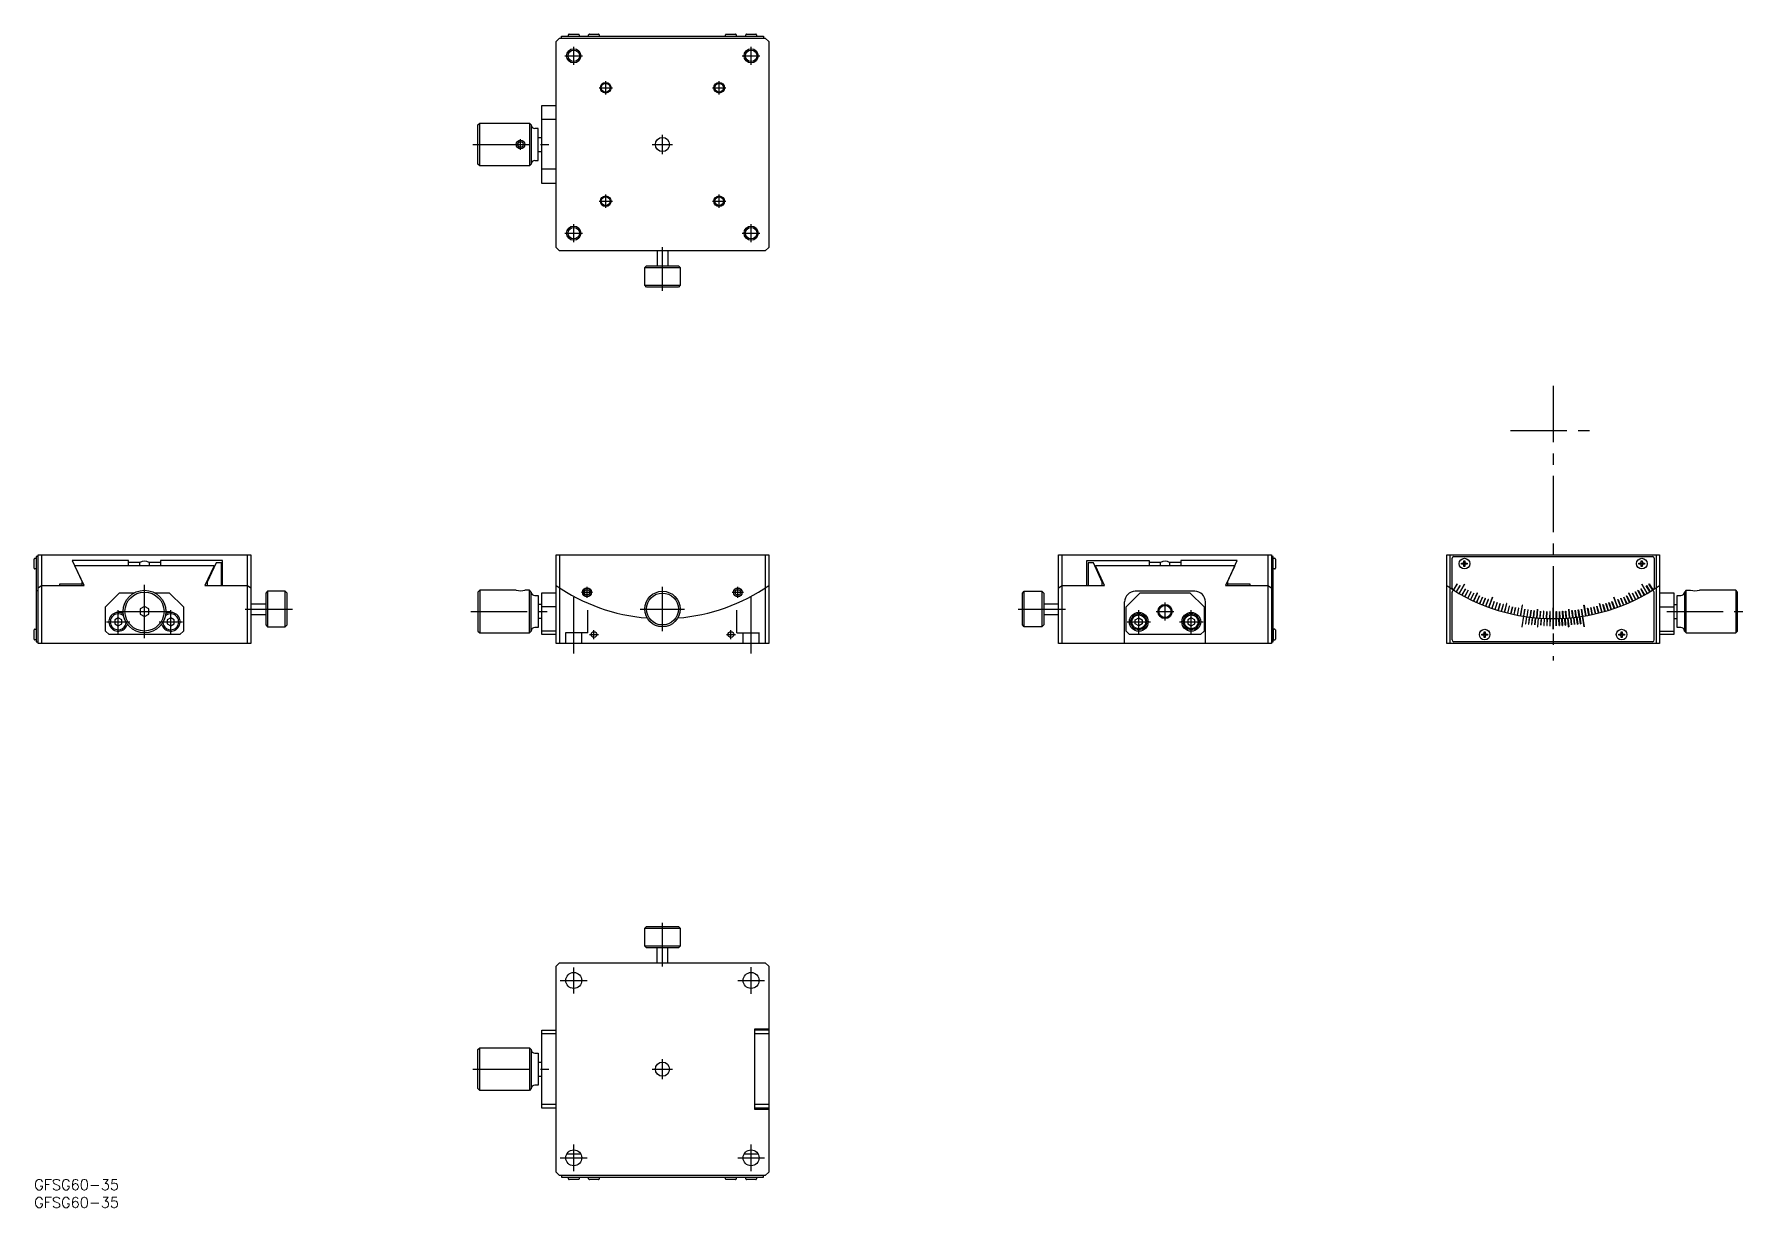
# Model space of a CAD drawing. Extents: x 0 to 482, y -8 to 323.
import ezdxf

# ---------------------------------------------------------------- set-up
doc = ezdxf.new("R2010")
doc.units = 0
doc.header["$LTSCALE"] = 0.5
doc.linetypes.add('CENTER', pattern=[50.8, 31.75, -6.35, 6.35, -6.35])
doc.linetypes.add('DASHED', pattern=[19.05, 12.7, -6.35])
for name, color, linetype in [('MSM_CENTER', 1, 'CENTER'), ('MSM_CONTINUOUS', 7, 'CONTINUOUS'), ('MSM_DASHED', 4, 'DASHED'), ('MSM_NARROW', 5, 'CONTINUOUS'), ('MSM_PART_NUMBER', 7, 'CONTINUOUS')]:
    doc.layers.add(name, color=color, linetype=linetype)
doc.styles.get("Standard").update_dxf_attribs({"font": 'txt.shx', "height": 3, "bigfont": 'bigfont.shx'})

# ---------------------------------------------------------------- blocks, each defined once
blk = doc.blocks.new('*U51')
at = {"layer": 'MSM_PART_NUMBER'}
blk.add_text('GFSG60-35', height=3, dxfattribs=at).set_placement((0, -3))
blk = doc.blocks.new('*U52')
at = {"layer": 'MSM_PART_NUMBER'}
blk.add_text('GFSG60-35', height=3, dxfattribs=at).set_placement((0, -8))

msp = doc.modelspace()

# ---------------------------------------------------------------- linework, layer by layer
at = {"layer": 'MSM_CENTER'}
for p, q in [((152.11, 314.29), (152.11, 319.29)), ((202.11, 314.29), (202.11, 319.29)), ((149.61, 316.79), (154.61, 316.79)), ((199.61, 316.79), (204.61, 316.79)), ((161.11, 305.92), (161.11, 309.67)), ((193.11, 305.92), (193.11, 309.67)), ((159.24, 307.79), (162.99, 307.79)), ((191.24, 307.79), (194.99, 307.79)), ((177.11, 289.07), (177.11, 294.52)), ((123.64, 291.79), (145.09, 291.79)), ((137.11, 290.29), (137.11, 293.29)), ((174.25, 291.79), (179.97, 291.79)), ((159.24, 275.79), (162.99, 275.79)), ((161.11, 273.92), (161.11, 277.67)), ((191.24, 275.79), (194.99, 275.79)), ((193.11, 273.92), (193.11, 277.67)), ((149.61, 266.79), (154.61, 266.79)), ((152.11, 264.29), (152.11, 269.29)), ((199.61, 266.79), (204.61, 266.79)), ((202.11, 264.29), (202.11, 269.29)), ((177.11, 250.57), (177.11, 262.81)), ((428.2, 223.73), (428.2, 146.3)), ((416.2, 211.12), (440.2, 211.12)), ((31.1, 152.62), (31.1, 167.62)), ((152.11, 148.33), (152.11, 166.92)), ((154.29, 165.53), (157.42, 165.53)), ((155.85, 163.97), (155.85, 167.1)), ((177.11, 154.57), (177.11, 167.07)), ((196.81, 165.53), (199.93, 165.53)), ((198.37, 163.97), (198.37, 167.1)), ((202.11, 148.33), (202.11, 166.92)), ((23.6, 160.12), (38.6, 160.12)), ((23.7, 153.91), (23.7, 160.53)), ((38.5, 153.91), (38.5, 160.53)), ((59.44, 160.82), (72.82, 160.82)), ((123.14, 160.12), (144.59, 160.12)), ((170.86, 160.82), (183.36, 160.82)), ((277.4, 160.82), (290.78, 160.82)), ((311.39, 153.91), (311.39, 160.53)), ((316.29, 160.12), (321.29, 160.12)), ((318.79, 157.62), (318.79, 162.62)), ((326.19, 153.91), (326.19, 160.53)), ((460.22, 160.12), (481.67, 160.12)), ((20.39, 157.22), (27.01, 157.22)), ((35.19, 157.22), (41.81, 157.22)), ((157.81, 152.37), (157.81, 154.87)), ((196.41, 152.37), (196.41, 154.87)), ((308.08, 157.22), (314.7, 157.22)), ((322.88, 157.22), (329.5, 157.22)), ((156.56, 153.62), (159.06, 153.62)), ((195.16, 153.62), (197.66, 153.62)), ((177.11, 60.08), (177.11, 72.32)), ((152.11, 52.45), (152.11, 59.75)), ((202.11, 52.31), (202.11, 59.89)), ((148.32, 56.1), (155.9, 56.1)), ((198.32, 56.1), (205.9, 56.1)), ((177.11, 28.24), (177.11, 33.96)), ((123.64, 31.1), (145.09, 31.1)), ((174.25, 31.1), (179.97, 31.1)), ((152.11, 2.31), (152.11, 9.89)), ((202.11, 2.31), (202.11, 9.89)), ((148.32, 6.1), (155.9, 6.1)), ((198.32, 6.1), (205.9, 6.1))]:
    msp.add_line(p, q, dxfattribs=at)
at = {"layer": 'MSM_CONTINUOUS'}
for p, q in [((150.81, 322.89), (153.41, 322.89)), ((156.51, 322.89), (159.11, 322.89)), ((195.11, 322.89), (197.71, 322.89)), ((200.81, 322.89), (203.41, 322.89)), ((147.11, 320.79), (148.11, 321.79)), ((147.11, 262.79), (147.11, 320.79)), ((148.11, 321.79), (206.11, 321.79)), ((148.61, 321.79), (148.61, 322.29)), ((148.61, 322.29), (205.61, 322.29)), ((150.61, 322.3), (150.61, 322.69)), ((153.61, 322.69), (153.61, 322.3)), ((156.31, 322.3), (156.31, 322.69)), ((159.31, 322.69), (159.31, 322.3)), ((194.91, 322.3), (194.91, 322.69)), ((197.91, 322.69), (197.91, 322.3)), ((200.61, 322.3), (200.61, 322.69)), ((203.61, 322.69), (203.61, 322.3)), ((205.61, 322.29), (205.61, 321.79)), ((206.11, 321.79), (207.11, 320.79)), ((207.11, 320.79), (207.11, 262.79)), ((143.11, 280.79), (143.11, 302.79)), ((143.11, 302.79), (147.11, 302.79)), ((147.11, 298.79), (143.11, 298.79)), ((125.11, 297.29), (125.61, 297.79)), ((125.11, 286.29), (125.11, 297.29)), ((125.61, 297.79), (139.61, 297.79)), ((125.61, 285.79), (125.61, 297.79)), ((139.61, 297.79), (140.11, 297.29)), ((139.61, 297.79), (139.61, 285.79)), ((140.11, 297.29), (140.11, 286.29)), ((142.11, 296.29), (141.11, 296.29)), ((142.11, 287.29), (142.11, 296.29)), ((136.25, 291.79), (136.68, 292.54)), ((136.68, 291.04), (136.25, 291.79)), ((136.68, 292.54), (137.54, 292.54)), ((137.54, 291.04), (136.68, 291.04)), ((137.54, 292.54), (137.98, 291.79)), ((137.98, 291.79), (137.54, 291.04)), ((142.11, 293.79), (143.11, 293.79)), ((142.11, 289.79), (143.11, 289.79)), ((125.61, 285.79), (125.11, 286.29)), ((139.61, 285.79), (125.61, 285.79)), ((140.11, 286.29), (139.61, 285.79)), ((141.11, 287.29), (142.11, 287.29)), ((147.11, 284.79), (143.11, 284.79)), ((147.11, 280.79), (143.11, 280.79)), ((148.11, 261.79), (147.11, 262.79)), ((206.11, 261.79), (148.11, 261.79)), ((175.61, 261.79), (175.61, 257.59)), ((178.61, 261.79), (178.61, 257.59)), ((207.11, 262.79), (206.11, 261.79)), ((172.11, 257.09), (172.61, 257.59)), ((172.11, 252.09), (172.11, 257.09)), ((172.11, 257.09), (182.11, 257.09)), ((172.61, 257.59), (181.61, 257.59)), ((181.61, 257.59), (182.11, 257.09)), ((182.11, 257.09), (182.11, 252.09)), ((172.61, 251.59), (172.11, 252.09)), ((172.11, 252.09), (182.11, 252.09)), ((181.61, 251.59), (172.61, 251.59)), ((182.11, 252.09), (181.61, 251.59)), ((0, 172.32), (0, 174.92)), ((0.2, 175.12), (0.59, 175.12)), ((1.1, 175.62), (0.6, 175.62)), ((0.6, 175.62), (0.6, 151.62)), ((1.1, 151.12), (1.1, 176.12)), ((1.1, 176.12), (61.1, 176.12)), ((2.1, 176.12), (2.1, 151.12)), ((26.6, 174.49), (10.75, 174.49)), ((10.75, 174.49), (13.4, 168.72)), ((26.6, 173.12), (26.6, 174.49)), ((29.8, 173.97), (26.6, 173.97)), ((29.8, 173.12), (29.8, 173.97)), ((35.6, 173.97), (32.4, 173.97)), ((32.4, 173.97), (32.4, 173.12)), ((53.1, 174.49), (35.6, 174.49)), ((35.6, 174.49), (35.6, 173.12)), ((51.3, 173.83), (48.8, 168.44)), ((52.8, 173.83), (51.3, 173.83)), ((52.8, 167.43), (52.8, 173.83)), ((53.1, 167.43), (53.1, 174.49)), ((60.1, 151.12), (60.1, 176.12)), ((61.1, 176.12), (61.1, 151.12)), ((147.11, 151.12), (147.11, 176.12)), ((147.11, 176.12), (207.11, 176.12)), ((148.11, 176.12), (148.11, 151.12)), ((206.11, 176.12), (206.11, 151.12)), ((207.11, 176.12), (207.11, 151.12)), ((288.79, 151.12), (288.79, 176.12)), ((288.79, 176.12), (348.79, 176.12)), ((289.79, 151.12), (289.79, 176.12)), ((296.79, 167.43), (296.79, 174.49)), ((296.79, 174.49), (314.29, 174.49)), ((298.59, 173.83), (297.09, 173.83)), ((297.09, 173.83), (297.09, 167.43)), ((301.09, 168.44), (298.59, 173.83)), ((314.29, 174.49), (314.29, 173.12)), ((317.49, 173.97), (314.29, 173.97)), ((317.49, 173.12), (317.49, 173.97)), ((323.29, 173.97), (320.09, 173.97)), ((320.09, 173.97), (320.09, 173.12)), ((339.14, 174.49), (323.29, 174.49)), ((323.29, 174.49), (323.29, 173.12)), ((336.49, 168.72), (339.14, 174.49)), ((347.79, 176.12), (347.79, 151.12)), ((348.79, 176.12), (348.79, 151.12)), ((349.29, 175.62), (348.79, 175.62)), ((348.79, 175.12), (349.29, 175.12)), ((349.29, 151.62), (349.29, 175.62)), ((349.3, 175.12), (349.69, 175.12)), ((349.3, 172.12), (349.3, 175.12)), ((349.89, 174.92), (349.89, 172.32)), ((398.2, 151.12), (398.2, 176.12)), ((398.2, 176.12), (458.2, 176.12)), ((399.2, 151.12), (399.2, 176.12)), ((399.7, 166.71), (399.7, 175.12)), ((400.2, 175.62), (456.2, 175.62)), ((402.4, 173.48), (402.4, 173.76)), ((402.4, 173.76), (402.72, 173.76)), ((402.72, 173.48), (402.4, 173.48)), ((403.06, 174.1), (403.06, 174.43)), ((403.06, 174.43), (403.34, 174.43)), ((403.34, 174.43), (403.34, 174.1)), ((403.68, 173.76), (404, 173.76)), ((404, 173.48), (403.68, 173.48)), ((404, 173.76), (404, 173.48)), ((452.4, 173.48), (452.4, 173.76)), ((452.4, 173.76), (452.72, 173.76)), ((452.72, 173.48), (452.4, 173.48)), ((453.06, 174.1), (453.06, 174.43)), ((453.06, 174.43), (453.34, 174.43)), ((453.34, 174.43), (453.34, 174.1)), ((453.68, 173.76), (454, 173.76)), ((454, 173.48), (453.68, 173.48)), ((454, 173.76), (454, 173.48)), ((456.7, 175.12), (456.7, 166.71)), ((457.2, 176.12), (457.2, 151.12)), ((458.2, 176.12), (458.2, 151.12)), ((0.59, 172.12), (0.2, 172.12)), ((11.55, 172.8), (11.55, 173.12)), ((11.55, 173.12), (50.65, 173.12)), ((14.05, 167.43), (11.55, 172.8)), ((13.4, 168.72), (13.4, 167.43)), ((50.65, 172.8), (48.15, 167.43)), ((50.65, 173.12), (50.65, 172.43)), ((299.24, 172.43), (299.24, 173.12)), ((299.24, 173.12), (338.34, 173.12)), ((301.74, 167.43), (299.24, 172.8)), ((338.34, 172.8), (335.84, 167.43)), ((336.49, 167.43), (336.49, 168.72)), ((338.34, 173.12), (338.34, 172.8)), ((349.69, 172.12), (349.3, 172.12)), ((403.06, 172.82), (403.06, 173.15)), ((403.34, 172.82), (403.06, 172.82)), ((403.34, 173.15), (403.34, 172.82)), ((453.06, 172.82), (453.06, 173.15)), ((453.34, 172.82), (453.06, 172.82)), ((453.34, 173.15), (453.34, 172.82)), ((0.7, 166.19), (0.6, 166.19)), ((0.6, 166.16), (0.7, 166.16)), ((0.6, 166.03), (1.1, 166.03)), ((0.7, 166.16), (0.7, 166.19)), ((1.1, 166.76), (2.1, 167.43)), ((2.1, 167.43), (14.05, 167.43)), ((13.4, 167.79), (7.1, 167.79)), ((7.1, 167.79), (7.1, 167.43)), ((20.1, 161.42), (24.1, 165.42)), ((24.1, 165.42), (28.29, 165.42)), ((33.91, 165.42), (38.1, 165.42)), ((38.1, 165.42), (42.1, 161.42)), ((48.15, 167.43), (60.1, 167.43)), ((48.8, 168.44), (48.8, 167.43)), ((60.1, 167.43), (61.1, 166.76)), ((65.8, 165.82), (65.3, 165.32)), ((65.3, 165.32), (65.3, 156.32)), ((70.8, 165.82), (65.8, 165.82)), ((65.8, 165.82), (65.8, 155.82)), ((71.3, 165.32), (70.8, 165.82)), ((70.8, 155.82), (70.8, 165.82)), ((71.3, 156.32), (71.3, 165.32)), ((125.61, 166.12), (125.11, 165.62)), ((125.11, 165.62), (125.11, 154.62)), ((135.88, 166.12), (125.61, 166.12)), ((125.61, 166.12), (125.61, 154.12)), ((139.61, 166.12), (138.36, 166.12)), ((140.11, 165.62), (139.61, 166.12)), ((139.61, 154.12), (139.61, 166.12)), ((140.11, 154.62), (140.11, 165.62)), ((141.11, 164.62), (142.11, 164.62)), ((142.11, 164.62), (142.11, 155.62)), ((143.11, 153.62), (143.11, 165.42)), ((143.11, 165.42), (147.11, 165.42)), ((154.99, 165.53), (155.42, 166.28)), ((155.42, 164.78), (154.99, 165.53)), ((155.42, 166.28), (156.29, 166.28)), ((156.29, 164.78), (155.42, 164.78)), ((156.29, 166.28), (156.72, 165.53)), ((156.72, 165.53), (156.29, 164.78)), ((197.5, 165.53), (197.94, 166.28)), ((197.94, 164.78), (197.5, 165.53)), ((197.94, 166.28), (198.8, 166.28)), ((198.8, 164.78), (197.94, 164.78)), ((198.8, 166.28), (199.24, 165.53)), ((199.24, 165.53), (198.8, 164.78)), ((278.59, 165.32), (279.09, 165.82)), ((278.59, 156.32), (278.59, 165.32)), ((279.09, 165.82), (284.09, 165.82)), ((279.09, 155.82), (279.09, 165.82)), ((284.09, 165.82), (284.59, 165.32)), ((284.09, 165.82), (284.09, 155.82)), ((284.59, 165.32), (284.59, 156.32)), ((288.79, 166.76), (289.79, 167.43)), ((289.79, 167.43), (301.74, 167.43)), ((301.09, 167.43), (301.09, 168.44)), ((307.79, 161.42), (311.79, 165.42)), ((327.19, 165.82), (310.39, 165.82)), ((311.79, 165.42), (325.79, 165.42)), ((325.79, 165.42), (329.79, 161.42)), ((335.84, 167.43), (347.79, 167.43)), ((342.79, 167.79), (336.49, 167.79)), ((342.79, 167.43), (342.79, 167.79)), ((347.79, 167.43), (348.79, 166.76)), ((348.79, 166.71), (349.29, 166.71)), ((349.29, 166.29), (348.79, 166.29)), ((349.29, 166.03), (348.79, 166.03)), ((349.29, 165.53), (348.79, 165.53)), ((349.19, 166.19), (349.29, 166.19)), ((349.19, 166.19), (349.19, 166.16)), ((349.29, 166.16), (349.19, 166.16)), ((399.7, 152.12), (399.7, 165.53)), ((456.7, 152.12), (456.7, 165.53)), ((458.2, 165.42), (462.2, 165.42)), ((462.2, 165.42), (462.2, 153.62)), ((463.2, 155.62), (463.2, 164.62)), ((463.2, 164.62), (464.2, 164.62)), ((465.7, 166.12), (465.2, 165.62)), ((465.2, 165.62), (465.2, 154.62)), ((465.7, 154.12), (465.7, 166.12)), ((465.7, 166.12), (466.95, 166.12)), ((479.7, 166.12), (469.43, 166.12)), ((480.2, 165.62), (479.7, 166.12)), ((479.7, 166.12), (479.7, 154.12)), ((480.2, 154.62), (480.2, 165.62)), ((20.1, 154.62), (20.1, 161.42)), ((31.1, 161.56), (29.85, 160.84)), ((29.85, 160.84), (29.85, 159.4)), ((29.85, 159.4), (31.1, 158.68)), ((32.35, 160.84), (31.1, 161.56)), ((31.1, 158.68), (32.35, 159.4)), ((32.35, 159.4), (32.35, 160.84)), ((42.1, 161.42), (42.1, 154.62)), ((61.1, 162.32), (65.3, 162.32)), ((61.1, 159.32), (65.3, 159.32)), ((143.11, 162.12), (142.11, 162.12)), ((147.11, 161.42), (143.11, 161.42)), ((284.59, 162.32), (288.79, 162.32)), ((284.59, 159.32), (288.79, 159.32)), ((307.39, 151.12), (307.39, 162.82)), ((307.79, 154.62), (307.79, 161.42)), ((329.79, 161.42), (329.79, 154.62)), ((330.19, 151.12), (330.19, 162.82)), ((458.2, 161.42), (462.2, 161.42)), ((462.2, 162.12), (463.2, 162.12)), ((0, 152.32), (0, 154.92)), ((0.2, 155.12), (0.59, 155.12)), ((21.1, 153.62), (20.1, 154.62)), ((23.7, 158.38), (22.7, 157.8)), ((22.7, 157.8), (22.7, 156.64)), ((22.7, 156.64), (23.7, 156.07)), ((24.7, 157.8), (23.7, 158.38)), ((23.7, 156.07), (24.7, 156.64)), ((24.7, 156.64), (24.7, 157.8)), ((38.5, 158.38), (37.5, 157.8)), ((37.5, 157.8), (37.5, 156.64)), ((37.5, 156.64), (38.5, 156.07)), ((39.5, 157.8), (38.5, 158.38)), ((38.5, 156.07), (39.5, 156.64)), ((39.5, 156.64), (39.5, 157.8)), ((42.1, 154.62), (41.1, 153.62)), ((65.3, 156.32), (65.8, 155.82)), ((65.8, 155.82), (70.8, 155.82)), ((70.8, 155.82), (71.3, 156.32)), ((125.11, 154.62), (125.61, 154.12)), ((139.61, 154.12), (140.11, 154.62)), ((142.11, 155.62), (141.11, 155.62)), ((143.11, 158.12), (142.11, 158.12)), ((147.11, 154.62), (143.11, 154.62)), ((279.09, 155.82), (278.59, 156.32)), ((284.09, 155.82), (279.09, 155.82)), ((284.59, 156.32), (284.09, 155.82)), ((308.79, 153.62), (307.79, 154.62)), ((310.39, 157.8), (311.39, 158.38)), ((310.39, 156.64), (310.39, 157.8)), ((311.39, 156.07), (310.39, 156.64)), ((311.39, 158.38), (312.39, 157.8)), ((312.39, 156.64), (311.39, 156.07)), ((312.39, 157.8), (312.39, 156.64)), ((326.19, 158.38), (325.19, 157.8)), ((325.19, 157.8), (325.19, 156.64)), ((325.19, 156.64), (326.19, 156.07)), ((327.19, 157.8), (326.19, 158.38)), ((326.19, 156.07), (327.19, 156.64)), ((327.19, 156.64), (327.19, 157.8)), ((329.79, 154.62), (328.79, 153.62)), ((349.69, 155.12), (349.3, 155.12)), ((349.3, 155.12), (349.3, 152.12)), ((349.89, 154.92), (349.89, 152.32)), ((408.76, 154.1), (408.76, 154.43)), ((408.76, 154.43), (409.04, 154.43)), ((409.04, 154.43), (409.04, 154.1)), ((447.36, 154.1), (447.36, 154.43)), ((447.36, 154.43), (447.64, 154.43)), ((447.64, 154.43), (447.64, 154.1)), ((458.2, 154.62), (462.2, 154.62)), ((462.2, 158.12), (463.2, 158.12)), ((464.2, 155.62), (463.2, 155.62)), ((465.2, 154.62), (465.7, 154.12)), ((479.7, 154.12), (480.2, 154.62)), ((0.59, 152.12), (0.2, 152.12)), ((0.6, 151.62), (1.1, 151.62)), ((61.1, 151.12), (1.1, 151.12)), ((41.1, 153.62), (21.1, 153.62)), ((125.61, 154.12), (139.61, 154.12)), ((147.11, 153.62), (143.11, 153.62)), ((207.11, 151.12), (147.11, 151.12)), ((348.79, 151.12), (288.79, 151.12)), ((328.79, 153.62), (308.79, 153.62)), ((348.79, 152.12), (349.29, 152.12)), ((348.79, 151.62), (349.29, 151.62)), ((349.3, 152.12), (349.69, 152.12)), ((458.2, 151.12), (398.2, 151.12)), ((456.2, 151.62), (400.2, 151.62)), ((408.1, 153.48), (408.1, 153.76)), ((408.1, 153.76), (408.42, 153.76)), ((408.42, 153.48), (408.1, 153.48)), ((408.76, 152.82), (408.76, 153.15)), ((409.04, 152.82), (408.76, 152.82)), ((409.04, 153.15), (409.04, 152.82)), ((409.38, 153.76), (409.7, 153.76)), ((409.7, 153.48), (409.38, 153.48)), ((409.7, 153.76), (409.7, 153.48)), ((446.7, 153.48), (446.7, 153.76)), ((446.7, 153.76), (447.02, 153.76)), ((447.02, 153.48), (446.7, 153.48)), ((447.36, 152.82), (447.36, 153.15)), ((447.64, 152.82), (447.36, 152.82)), ((447.64, 153.15), (447.64, 152.82)), ((447.98, 153.76), (448.3, 153.76)), ((448.3, 153.48), (447.98, 153.48)), ((448.3, 153.76), (448.3, 153.48)), ((462.2, 153.62), (458.2, 153.62)), ((465.7, 154.12), (479.7, 154.12)), ((172.11, 70.8), (172.61, 71.3)), ((172.11, 65.8), (172.11, 70.8)), ((172.11, 70.8), (182.11, 70.8)), ((172.61, 71.3), (181.61, 71.3)), ((181.61, 71.3), (182.11, 70.8)), ((182.11, 70.8), (182.11, 65.8)), ((172.61, 65.3), (172.11, 65.8)), ((182.11, 65.8), (172.11, 65.8)), ((181.61, 65.3), (172.61, 65.3)), ((175.61, 61.1), (175.61, 65.3)), ((178.61, 61.1), (178.61, 65.3)), ((182.11, 65.8), (181.61, 65.3)), ((147.11, 60.1), (148.11, 61.1)), ((147.11, 2.1), (147.11, 60.1)), ((148.11, 61.1), (206.11, 61.1)), ((206.11, 61.1), (207.11, 60.1)), ((207.11, 60.1), (207.11, 2.1)), ((143.11, 20.1), (143.11, 42.1)), ((143.11, 42.1), (147.11, 42.1)), ((147.11, 41.1), (143.11, 41.1)), ((203.11, 19.7), (203.11, 42.5)), ((203.11, 42.5), (207.11, 42.5)), ((207.11, 42.1), (203.11, 42.1)), ((207.11, 41.1), (203.11, 41.1)), ((125.11, 36.6), (125.61, 37.1)), ((125.11, 25.6), (125.11, 36.6)), ((125.61, 37.1), (139.61, 37.1)), ((125.61, 25.1), (125.61, 37.1)), ((139.61, 37.1), (140.11, 36.6)), ((139.61, 37.1), (139.61, 25.1)), ((140.11, 36.6), (140.11, 25.6)), ((141.11, 35.6), (142.11, 35.6)), ((142.11, 35.6), (142.11, 26.6)), ((142.11, 33.1), (143.11, 33.1)), ((142.11, 29.1), (143.11, 29.1)), ((125.61, 25.1), (125.11, 25.6)), ((139.61, 25.1), (125.61, 25.1)), ((140.11, 25.6), (139.61, 25.1)), ((142.11, 26.6), (141.11, 26.6)), ((147.11, 21.1), (143.11, 21.1)), ((147.11, 20.1), (143.11, 20.1)), ((207.11, 21.1), (203.11, 21.1)), ((207.11, 20.1), (203.11, 20.1)), ((207.11, 19.7), (203.11, 19.7)), ((154.13, 7.1), (150.1, 7.1)), ((204.13, 7.1), (200.1, 7.1)), ((148.11, 1.1), (147.11, 2.1)), ((206.11, 1.1), (148.11, 1.1)), ((148.61, 1.1), (148.61, 0.6)), ((148.61, 0.6), (205.61, 0.6)), ((150.61, 0.2), (150.61, 0.59)), ((153.41, 0), (150.81, 0)), ((153.61, 0.59), (153.61, 0.2)), ((156.31, 0.2), (156.31, 0.59)), ((159.11, 0), (156.51, 0)), ((159.31, 0.59), (159.31, 0.2)), ((194.91, 0.2), (194.91, 0.59)), ((197.71, 0), (195.11, 0)), ((197.91, 0.59), (197.91, 0.2)), ((200.61, 0.2), (200.61, 0.59)), ((203.41, 0), (200.81, 0)), ((203.61, 0.59), (203.61, 0.2)), ((205.61, 0.6), (205.61, 1.1)), ((207.11, 2.1), (206.11, 1.1))]:
    msp.add_line(p, q, dxfattribs=at)
for centre, radius in [((152.11, 316.79), 1.62), ((202.11, 316.79), 1.62), ((161.11, 307.79), 1.23), ((193.11, 307.79), 1.23), ((137.11, 291.79), 1.25), ((137.11, 291.79), 1.2), ((177.11, 291.79), 2), ((161.11, 275.79), 1.23), ((193.11, 275.79), 1.23), ((152.11, 266.79), 1.62), ((202.11, 266.79), 1.62), ((403.2, 173.62), 1.5), ((403.2, 173.62), 0.162), ((453.2, 173.62), 1.5), ((453.2, 173.62), 0.162), ((31.1, 160.12), 6), ((31.1, 160.12), 5.5), ((155.85, 165.53), 1.25), ((155.85, 165.53), 1.2), ((177.11, 160.82), 5), ((177.11, 160.82), 4.5), ((198.37, 165.53), 1.25), ((198.37, 165.53), 1.2), ((311.39, 157.22), 2.65), ((311.39, 157.22), 2.25), ((311.39, 157.22), 1.95), ((318.79, 160.12), 2), ((318.79, 160.12), 1.7), ((326.19, 157.22), 2.65), ((326.19, 157.22), 2.25), ((326.19, 157.22), 1.95), ((157.81, 153.62), 0.8), ((196.41, 153.62), 0.8), ((408.9, 153.62), 1.5), ((447.5, 153.62), 1.5), ((408.9, 153.62), 0.162), ((447.5, 153.62), 0.162), ((152.11, 56.1), 2.25), ((202.11, 56.1), 2.25), ((177.11, 31.1), 2), ((152.11, 6.1), 2.25), ((202.11, 6.1), 2.25)]:
    msp.add_circle(centre, radius, dxfattribs=at)
for centre, radius, start, end in [((150.81, 322.69), 0.2, 89.9996, 180.0003), ((153.41, 322.69), 0.2, 359.9999, 90.0003), ((156.51, 322.69), 0.2, 89.9996, 180.0003), ((159.11, 322.69), 0.2, 359.9999, 90.0003), ((195.11, 322.69), 0.2, 89.9996, 180.0003), ((197.71, 322.69), 0.2, 359.9999, 90.0003), ((200.81, 322.69), 0.2, 89.9996, 180.0003), ((203.41, 322.69), 0.2, 359.9999, 90.0003), ((150.62, 322.3), 0.01, 179.9945, 269.5258), ((153.6, 322.3), 0.01, 270.4751, 0.0032), ((156.32, 322.3), 0.01, 179.9945, 269.5258), ((159.3, 322.3), 0.01, 270.4751, 0.0032), ((194.92, 322.3), 0.01, 179.9945, 269.5258), ((197.9, 322.3), 0.01, 270.4751, 0.0032), ((200.62, 322.3), 0.01, 179.9945, 269.5258), ((203.6, 322.3), 0.01, 270.4751, 0.0032), ((141.11, 297.29), 1, 180, 270.0001), ((141.11, 286.29), 1, 89.9999, 179.9999), ((0.2, 174.92), 0.2, 89.9999, 180.0003), ((0.59, 175.11), 0.01, 0.4751, 90.0032), ((31.1, 171.51), 2.79, 62.2064, 117.7936), ((318.79, 171.51), 2.78, 62.1656, 117.8344), ((349.69, 174.92), 0.2, 0, 90), ((400.2, 175.12), 0.5, 90, 180), ((402.72, 174.1), 0.333, 270, 360), ((402.72, 173.15), 0.333, 359.9999, 90.0001), ((403.68, 174.1), 0.333, 180.0003, 269.9997), ((403.68, 173.15), 0.333, 90.0002, 180), ((452.72, 174.1), 0.333, 270, 360), ((452.72, 173.15), 0.333, 359.9999, 90.0001), ((453.68, 174.1), 0.333, 180.0003, 269.9997), ((453.68, 173.15), 0.333, 90.0002, 180), ((456.2, 175.12), 0.5, 360, 90), ((0.2, 172.32), 0.2, 179.9996, 270.0003), ((0.59, 172.13), 0.01, 269.9945, 359.5258), ((349.69, 172.32), 0.2, 270, 359.9999), ((137.12, 171.91), 5.92, 257.8995, 282.1005), ((141.11, 165.62), 1, 180.0001, 270.0001), ((177.11, 211.12), 53, 235.5256, 265.3288), ((177.11, 211.12), 53, 274.6712, 304.4744), ((310.39, 162.82), 3, 90, 180), ((327.19, 162.82), 3, 0, 90), ((428.2, 211.12), 53, 235.5256, 304.4744), ((400.2, 166.71), 0.5, 180, 236.8273), ((400.2, 165.53), 0.5, 58.7187, 180), ((456.2, 165.53), 0.5, 0, 121.2813), ((456.2, 166.71), 0.5, 303.1727, 360), ((464.2, 165.62), 1, 269.9999, 359.9999), ((468.19, 171.97), 5.98, 258.0212, 281.9788), ((23.7, 157.22), 2.65, 57.1367, 345.6629), ((23.7, 157.22), 2.25, 47.0822, 355.7174), ((38.5, 157.22), 2.65, 194.3371, 122.8633), ((38.5, 157.22), 2.25, 184.2826, 132.9178), ((0.2, 154.92), 0.2, 89.9999, 180.0003), ((0.59, 155.11), 0.01, 0.4751, 90.0032), ((141.11, 154.62), 1, 89.9999, 180), ((349.69, 154.92), 0.2, 359.9997, 90.0001), ((464.2, 154.62), 1, 360, 90.0001), ((0.2, 152.32), 0.2, 179.9996, 270.0003), ((0.59, 152.13), 0.01, 269.9945, 359.5258), ((349.69, 152.32), 0.2, 269.9997, 0.0004), ((400.2, 152.12), 0.5, 180, 269.9999), ((408.42, 154.1), 0.333, 270, 360), ((408.42, 153.15), 0.333, 359.9999, 90.0001), ((409.38, 154.1), 0.333, 180.0003, 269.9997), ((409.38, 153.15), 0.333, 90.0002, 180), ((447.02, 154.1), 0.333, 270, 360), ((447.02, 153.15), 0.333, 359.9999, 90.0001), ((447.98, 154.1), 0.333, 180.0003, 269.9997), ((447.98, 153.15), 0.333, 90.0002, 180), ((456.2, 152.12), 0.5, 270, 0), ((141.11, 36.6), 1, 180, 270.0001), ((141.11, 25.6), 1, 89.9999, 179.9999), ((150.62, 0.59), 0.01, 90.4751, 180.0032), ((150.81, 0.2), 0.2, 179.9999, 270.0003), ((153.41, 0.2), 0.2, 269.9996, 0.0003), ((153.6, 0.59), 0.01, 359.9945, 89.5258), ((156.32, 0.59), 0.01, 90.4751, 180.0032), ((156.51, 0.2), 0.2, 179.9999, 270.0003), ((159.11, 0.2), 0.2, 269.9996, 0.0003), ((159.3, 0.59), 0.01, 359.9945, 89.5258), ((194.92, 0.59), 0.01, 90.4751, 180.0032), ((195.11, 0.2), 0.2, 179.9999, 270.0003), ((197.71, 0.2), 0.2, 269.9996, 0.0003), ((197.9, 0.59), 0.01, 359.9945, 89.5258), ((200.62, 0.59), 0.01, 90.4751, 180.0032), ((200.81, 0.2), 0.2, 179.9999, 270.0003), ((203.41, 0.2), 0.2, 269.9996, 0.0003), ((203.6, 0.59), 0.01, 359.9945, 89.5258)]:
    msp.add_arc(centre, radius, start, end, dxfattribs=at)
at = {"layer": 'MSM_DASHED'}
for p, q in [((156.11, 154.12), (156.11, 162.46)), ((198.11, 154.12), (198.11, 162.46)), ((156.11, 154.12), (148.11, 154.12)), ((149.86, 151.12), (149.86, 154.12)), ((154.36, 151.12), (154.36, 154.12)), ((198.11, 154.12), (206.11, 154.12)), ((199.86, 151.12), (199.86, 154.12)), ((204.36, 151.12), (204.36, 154.12))]:
    msp.add_line(p, q, dxfattribs=at)
at = {"layer": 'MSM_NARROW'}
for centre, radius in [((152.11, 316.79), 2), ((202.11, 316.79), 2), ((161.11, 307.79), 1.5), ((193.11, 307.79), 1.5), ((161.11, 275.79), 1.5), ((193.11, 275.79), 1.5), ((152.11, 266.79), 2), ((202.11, 266.79), 2)]:
    msp.add_circle(centre, radius, dxfattribs=at)
at = {"layer": 'MSM_PART_NUMBER'}
for p, q in [((401.15, 167.88), (400.09, 166.19)), ((400.13, 166.16), (401.19, 167.86)), ((401.91, 167.42), (400.88, 165.7)), ((400.92, 165.68), (401.95, 167.39)), ((401.19, 167.86), (401.15, 167.88)), ((403.18, 167.83), (401.68, 165.23)), ((401.72, 165.21), (403.22, 167.81)), ((401.95, 167.39), (401.91, 167.42)), ((403.45, 166.53), (402.48, 164.78)), ((402.53, 164.75), (403.5, 166.5)), ((403.22, 167.81), (403.18, 167.83)), ((404.23, 166.1), (403.3, 164.34)), ((403.34, 164.31), (404.28, 166.08)), ((403.5, 166.5), (403.45, 166.53)), ((405.02, 165.69), (404.12, 163.91)), ((404.16, 163.89), (405.07, 165.67)), ((404.28, 166.08), (404.23, 166.1)), ((405.82, 165.29), (404.94, 163.5)), ((404.99, 163.47), (405.86, 165.27)), ((405.07, 165.67), (405.02, 165.69)), ((406.83, 165.36), (405.78, 163.1)), ((405.82, 163.08), (406.88, 165.34)), ((405.86, 165.27), (405.82, 165.29)), ((407.43, 164.54), (406.62, 162.71)), ((406.67, 162.69), (407.48, 164.52)), ((406.88, 165.34), (406.83, 165.36)), ((407.48, 164.52), (407.43, 164.54)), ((408.25, 164.19), (407.47, 162.34)), ((407.51, 162.33), (408.3, 164.17)), ((408.3, 164.17), (408.25, 164.19)), ((409.07, 163.84), (408.32, 161.99)), ((408.37, 161.97), (409.12, 163.83)), ((409.12, 163.83), (409.07, 163.84)), ((411.07, 164.15), (410.05, 161.33)), ((410.1, 161.31), (411.12, 164.13)), ((411.12, 164.13), (411.07, 164.15)), ((445.28, 164.13), (445.32, 164.15)), ((446.3, 161.31), (445.28, 164.13)), ((445.32, 164.15), (446.35, 161.33)), ((447.28, 163.83), (447.33, 163.84)), ((448.03, 161.97), (447.28, 163.83)), ((447.33, 163.84), (448.08, 161.99)), ((448.1, 164.17), (448.15, 164.19)), ((448.89, 162.33), (448.1, 164.17)), ((448.15, 164.19), (448.93, 162.34)), ((448.92, 164.52), (448.97, 164.54)), ((449.73, 162.69), (448.92, 164.52)), ((448.97, 164.54), (449.78, 162.71)), ((449.52, 165.34), (449.56, 165.36)), ((450.58, 163.08), (449.52, 165.34)), ((449.56, 165.36), (450.62, 163.1)), ((450.53, 165.27), (450.58, 165.29)), ((451.41, 163.47), (450.53, 165.27)), ((450.58, 165.29), (451.46, 163.5)), ((451.33, 165.67), (451.38, 165.69)), ((452.24, 163.89), (451.33, 165.67)), ((451.38, 165.69), (452.28, 163.91)), ((452.12, 166.08), (452.16, 166.1)), ((453.06, 164.31), (452.12, 166.08)), ((452.16, 166.1), (453.1, 164.34)), ((452.9, 166.5), (452.95, 166.53)), ((453.87, 164.75), (452.9, 166.5)), ((452.95, 166.53), (453.92, 164.78)), ((453.18, 167.81), (453.22, 167.83)), ((454.68, 165.21), (453.18, 167.81)), ((453.22, 167.83), (454.72, 165.23)), ((454.44, 167.39), (454.49, 167.42)), ((455.47, 165.68), (454.44, 167.39)), ((454.49, 167.42), (455.52, 165.7)), ((455.2, 167.86), (455.25, 167.88)), ((456.26, 166.16), (455.2, 167.86)), ((455.25, 167.88), (456.31, 166.19)), ((409.9, 163.52), (409.18, 161.65)), ((409.23, 161.63), (409.95, 163.5)), ((409.95, 163.5), (409.9, 163.52)), ((411.57, 162.91), (410.92, 161.02)), ((410.97, 161), (411.62, 162.89)), ((411.62, 162.89), (411.57, 162.91)), ((412.42, 162.63), (411.8, 160.72)), ((411.85, 160.71), (412.46, 162.61)), ((412.46, 162.61), (412.42, 162.63)), ((413.26, 162.36), (412.68, 160.44)), ((412.73, 160.43), (413.31, 162.34)), ((413.31, 162.34), (413.26, 162.36)), ((414.12, 162.1), (413.57, 160.18)), ((413.61, 160.17), (414.17, 162.09)), ((414.17, 162.09), (414.12, 162.1)), ((415.1, 162.35), (414.46, 159.93)), ((414.51, 159.92), (415.15, 162.34)), ((415.15, 162.34), (415.1, 162.35)), ((415.84, 161.64), (415.35, 159.7)), ((415.4, 159.69), (415.89, 161.63)), ((415.89, 161.63), (415.84, 161.64)), ((416.7, 161.43), (416.25, 159.49)), ((416.3, 159.47), (416.75, 161.42)), ((416.75, 161.42), (416.7, 161.43)), ((417.57, 161.24), (417.16, 159.28)), ((417.2, 159.27), (417.62, 161.23)), ((417.62, 161.23), (417.57, 161.24)), ((418.44, 161.06), (418.06, 159.1)), ((418.11, 159.09), (418.49, 161.05)), ((418.49, 161.05), (418.44, 161.06)), ((419.49, 161.89), (418.97, 158.93)), ((419.02, 158.92), (419.54, 161.88)), ((419.54, 161.88), (419.49, 161.89)), ((420.2, 160.75), (419.88, 158.78)), ((419.93, 158.77), (420.25, 160.75)), ((420.25, 160.75), (420.2, 160.75)), ((421.08, 160.62), (420.8, 158.64)), ((420.85, 158.63), (421.13, 160.61)), ((421.13, 160.61), (421.08, 160.62)), ((421.96, 160.5), (421.72, 158.52)), ((421.77, 158.51), (422.01, 160.5)), ((422.01, 160.5), (421.96, 160.5)), ((422.84, 160.4), (422.63, 158.41)), ((422.68, 158.41), (422.89, 160.4)), ((422.89, 160.4), (422.84, 160.4)), ((423.77, 160.82), (423.56, 158.33)), ((423.61, 158.32), (423.82, 160.81)), ((423.82, 160.81), (423.77, 160.82)), ((424.62, 160.25), (424.48, 158.25)), ((424.53, 158.25), (424.67, 160.24)), ((424.67, 160.24), (424.62, 160.25)), ((425.51, 160.19), (425.4, 158.2)), ((425.45, 158.19), (425.56, 160.19)), ((425.56, 160.19), (425.51, 160.19)), ((426.39, 160.15), (426.32, 158.15)), ((426.37, 158.15), (426.44, 160.15)), ((426.44, 160.15), (426.39, 160.15)), ((427.28, 160.13), (427.25, 158.13)), ((427.33, 160.13), (427.28, 160.13)), ((427.3, 158.13), (427.33, 160.13)), ((428.22, 161.12), (428.17, 161.12)), ((428.17, 161.12), (428.17, 158.12)), ((428.22, 158.12), (428.22, 161.12)), ((429.06, 160.13), (429.11, 160.13)), ((429.1, 158.13), (429.06, 160.13)), ((429.11, 160.13), (429.15, 158.13)), ((429.95, 160.15), (430, 160.15)), ((430.02, 158.15), (429.95, 160.15)), ((430, 160.15), (430.07, 158.15)), ((430.84, 160.19), (430.89, 160.19)), ((430.95, 158.19), (430.84, 160.19)), ((430.89, 160.19), (431, 158.2)), ((431.73, 160.24), (431.78, 160.25)), ((431.87, 158.25), (431.73, 160.24)), ((431.78, 160.25), (431.92, 158.25)), ((432.58, 160.81), (432.63, 160.82)), ((432.79, 158.32), (432.58, 160.81)), ((432.63, 160.82), (432.84, 158.33)), ((433.51, 160.4), (433.56, 160.4)), ((433.71, 158.41), (433.51, 160.4)), ((433.56, 160.4), (433.76, 158.41)), ((434.39, 160.5), (434.44, 160.5)), ((434.63, 158.51), (434.39, 160.5)), ((434.44, 160.5), (434.68, 158.52)), ((435.27, 160.61), (435.32, 160.62)), ((435.55, 158.63), (435.27, 160.61)), ((435.32, 160.62), (435.6, 158.64)), ((436.15, 160.75), (436.2, 160.75)), ((436.47, 158.77), (436.15, 160.75)), ((436.2, 160.75), (436.52, 158.78)), ((436.86, 161.88), (436.91, 161.89)), ((437.38, 158.92), (436.86, 161.88)), ((436.91, 161.89), (437.43, 158.93)), ((437.91, 161.05), (437.96, 161.06)), ((438.29, 159.09), (437.91, 161.05)), ((437.96, 161.06), (438.34, 159.1)), ((438.78, 161.23), (438.83, 161.24)), ((439.19, 159.27), (438.78, 161.23)), ((438.83, 161.24), (439.24, 159.28)), ((440.1, 159.47), (439.65, 161.42)), ((439.7, 161.43), (440.15, 159.49)), ((440.51, 161.63), (440.56, 161.64)), ((441, 159.69), (440.51, 161.63)), ((440.56, 161.64), (441.05, 159.7)), ((441.25, 162.34), (441.29, 162.35)), ((441.89, 159.92), (441.25, 162.34)), ((441.29, 162.35), (441.94, 159.93)), ((442.23, 162.09), (442.28, 162.1)), ((442.78, 160.17), (442.23, 162.09)), ((442.28, 162.1), (442.83, 160.18)), ((443.09, 162.34), (443.13, 162.36)), ((443.67, 160.43), (443.09, 162.34)), ((443.13, 162.36), (443.72, 160.44)), ((443.94, 162.61), (443.98, 162.63)), ((444.55, 160.71), (443.94, 162.61)), ((443.98, 162.63), (444.6, 160.72)), ((444.78, 162.89), (444.83, 162.91)), ((445.43, 161), (444.78, 162.89)), ((444.83, 162.91), (445.48, 161.02)), ((446.45, 163.5), (446.5, 163.52)), ((447.17, 161.63), (446.45, 163.5)), ((446.5, 163.52), (447.22, 161.65)), ((419.88, 158.78), (419.41, 155.81)), ((419.41, 155.81), (419.46, 155.81)), ((419.46, 155.81), (419.93, 158.77)), ((420.71, 158.65), (420.43, 156.67)), ((420.43, 156.67), (420.47, 156.67)), ((420.47, 156.67), (420.76, 158.65)), ((421.53, 158.54), (421.28, 156.56)), ((421.28, 156.56), (421.33, 156.55)), ((421.33, 156.55), (421.58, 158.54)), ((422.36, 158.44), (422.14, 156.46)), ((422.14, 156.46), (422.19, 156.45)), ((422.19, 156.45), (422.41, 158.44)), ((423.19, 158.36), (423, 156.37)), ((423, 156.37), (423.05, 156.36)), ((423.05, 156.36), (423.24, 158.35)), ((424.02, 158.29), (423.82, 155.79)), ((423.82, 155.79), (423.87, 155.79)), ((423.87, 155.79), (424.07, 158.28)), ((424.85, 158.23), (424.72, 156.23)), ((424.72, 156.23), (424.77, 156.23)), ((424.77, 156.23), (424.9, 158.22)), ((425.68, 158.18), (425.58, 156.18)), ((425.58, 156.18), (425.63, 156.18)), ((425.63, 156.18), (425.73, 158.18)), ((426.51, 158.15), (426.45, 156.15)), ((426.45, 156.15), (426.5, 156.15)), ((426.5, 156.15), (426.56, 158.15)), ((427.34, 158.13), (427.31, 156.13)), ((427.31, 156.13), (427.36, 156.13)), ((427.36, 156.13), (427.39, 158.13)), ((428.17, 158.12), (428.17, 155.12)), ((428.17, 155.12), (428.22, 155.12)), ((428.22, 155.12), (428.22, 158.12)), ((429.04, 156.13), (429.01, 158.13)), ((429.04, 156.13), (429.09, 156.13)), ((429.06, 158.13), (429.09, 156.13)), ((429.9, 156.15), (429.84, 158.15)), ((429.89, 158.15), (429.95, 156.15)), ((429.9, 156.15), (429.95, 156.15)), ((430.77, 156.18), (430.67, 158.18)), ((430.72, 158.18), (430.82, 156.18)), ((430.77, 156.18), (430.82, 156.18)), ((431.63, 156.23), (431.5, 158.22)), ((431.55, 158.23), (431.68, 156.23)), ((431.63, 156.23), (431.68, 156.23)), ((432.53, 155.79), (432.33, 158.28)), ((432.38, 158.29), (432.58, 155.79)), ((432.53, 155.79), (432.58, 155.79)), ((433.35, 156.36), (433.16, 158.35)), ((433.21, 158.36), (433.4, 156.37)), ((433.35, 156.36), (433.4, 156.37)), ((434.21, 156.45), (433.99, 158.44)), ((434.04, 158.44), (434.26, 156.46)), ((434.21, 156.45), (434.26, 156.46)), ((435.07, 156.55), (434.82, 158.54)), ((434.87, 158.54), (435.12, 156.56)), ((435.07, 156.55), (435.12, 156.56)), ((435.92, 156.67), (435.64, 158.65)), ((435.69, 158.65), (435.97, 156.67)), ((435.92, 156.67), (435.97, 156.67)), ((436.94, 155.81), (436.47, 158.77)), ((436.52, 158.78), (436.98, 155.81)), ((436.94, 155.81), (436.98, 155.81))]:
    msp.add_line(p, q, dxfattribs=at)

# ---------------------------------------------------------------- block references
at = {"layer": 'MSM_CONTINUOUS'}
for name in ['*U51', '*U52']:
    msp.add_blockref(name, (0, 0), dxfattribs=at)

doc.saveas('drawing.dxf')
